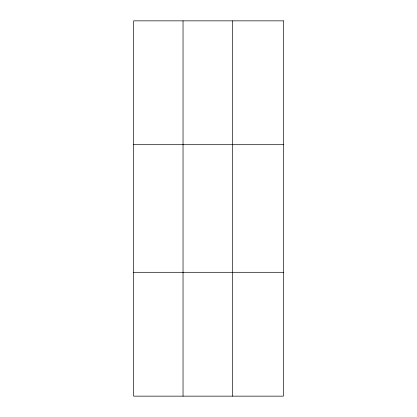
<?xml version="1.0" encoding="UTF-8"?>
<svg xmlns="http://www.w3.org/2000/svg" width="417" height="417" viewBox="0 0 417 417"><rect width="100%" height="100%" fill="white"/><g stroke="black" fill="none" stroke-linecap="round" stroke-linejoin="round"><path stroke-width="0.63" d="M183.037 20.85L183.037 396.15M232.462 20.85L232.462 396.15M133.612 144.699L283.388 144.699M133.612 272.301L283.388 272.301M283.388 20.85L283.388 396.15L133.612 396.15L133.612 20.85L283.388 20.85"/></g></svg>
